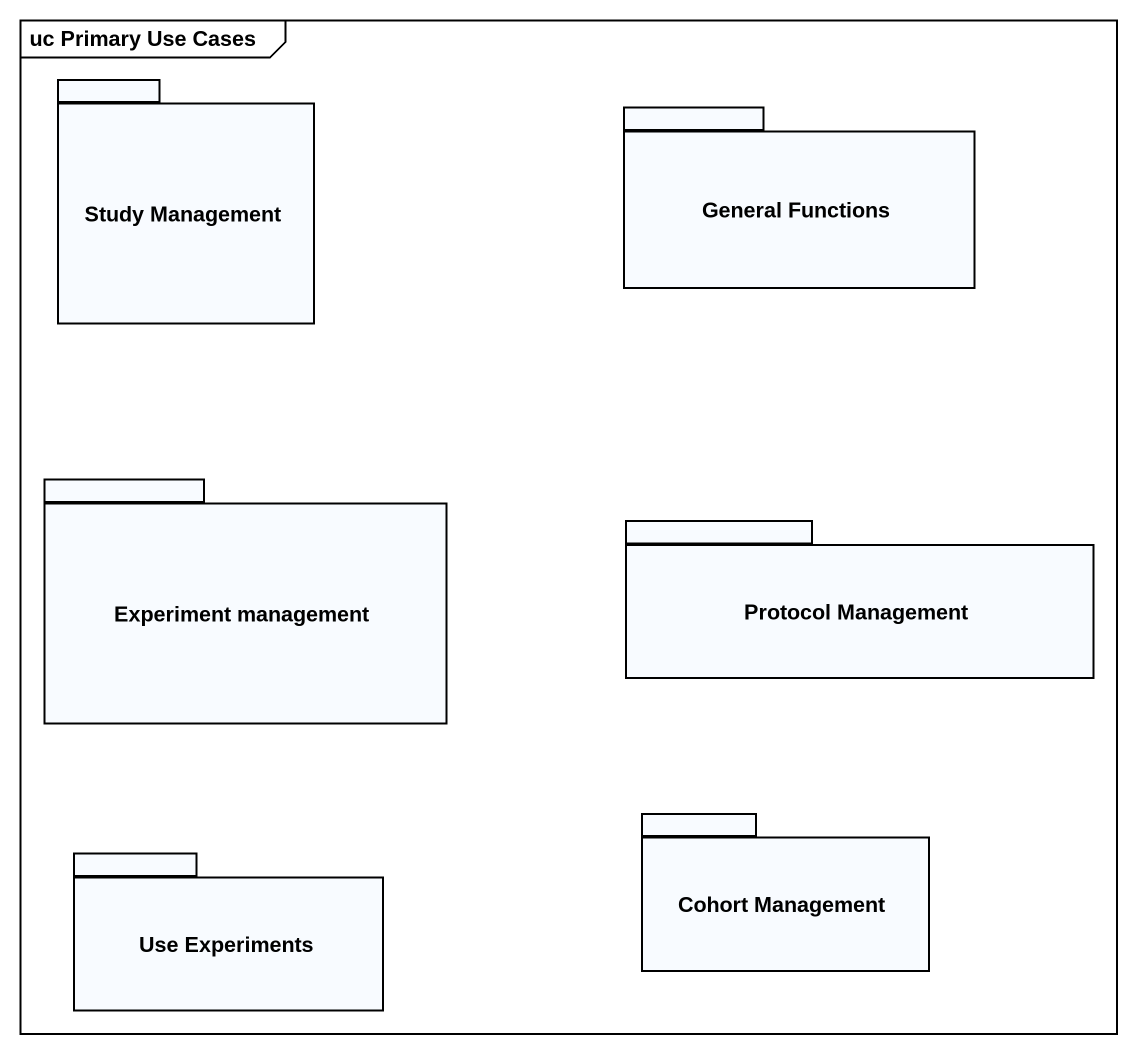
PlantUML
@startuml
mainframe uc Primary Use Cases
package "Study Management" as Study_Management {
}
package "General Functions" as General_Functions {
}
package "Experiment management" as Experiment_management {
}
package "Protocol Management" as Protocol_Management {
}
package "Use Experiments" as Use_Experiments {
}
package "Cohort Management" as Cohort_Management {
}
@enduml
